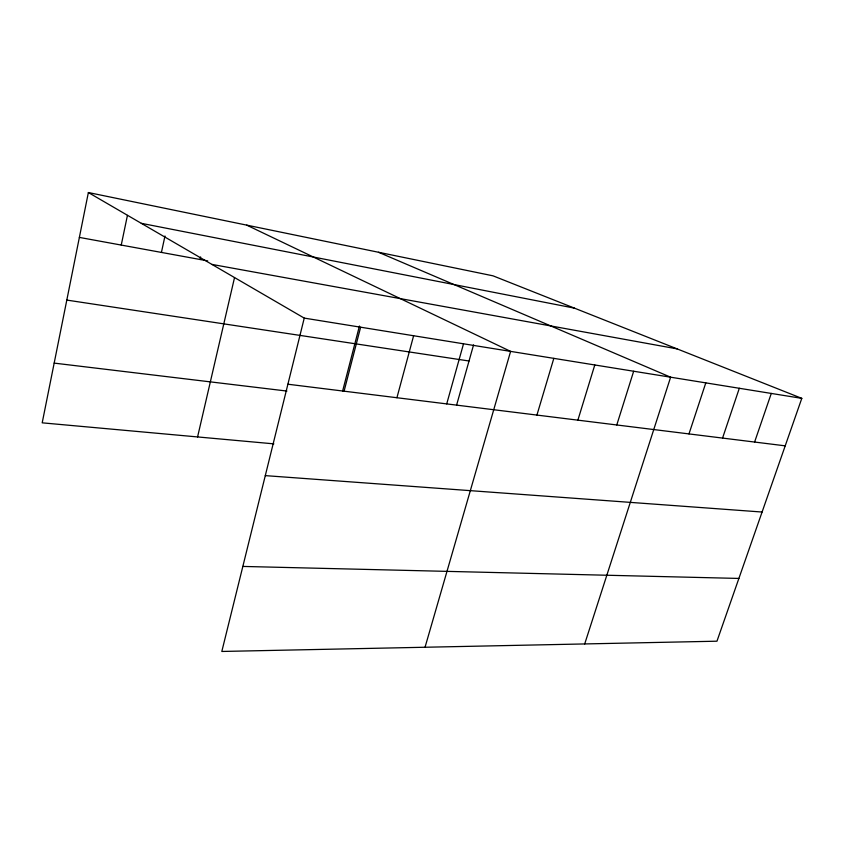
<?xml version="1.0" encoding="UTF-8"?>
<svg xmlns="http://www.w3.org/2000/svg" width="844" height="844" viewBox="0 0 844 844"><rect width="100%" height="100%" fill="white"/><g stroke="black" fill="none" stroke-linecap="round" stroke-linejoin="round"><path stroke-width="1.27" d="M88.367 192.537L304.241 318.104L221.814 651.462L716.957 641.197L801.8 398.357L493.012 275.83L88.367 192.537L42.2 422.833L273.867 443.86M121.241 245.066L127.433 215.389M161.426 252.419L164.981 236.003M200.039 259.488L200.608 256.935M197.58 436.928L234.526 277.613M342.59 391.183L359.438 326.016M344.078 391.183L360.631 327.198M396.923 397.724L413.623 335.743M446.719 403.896L463.525 343.793M456.636 404.993L473.558 344.922M425.038 647.253L510.609 351.389L246.701 225.126M536.921 415.079L553.822 358.362M577.876 420.154L594.788 364.967M616.774 424.965L633.665 371.244M584.702 643.94L670.621 377.205L378.492 252.261M688.978 433.921L705.795 382.881M722.559 438.078L739.312 388.282M754.599 442.045L771.279 393.441M242.84 566.429L738.89 578.435M265.29 475.626L762.09 512.034M54.174 363.11L286.928 391.067M287.899 384.22L785.215 445.843M66.803 300.084L469.032 361M304.241 318.104L801.8 398.357M211.95 264.415L677.099 348.878M79.368 237.407L207.708 260.891M141.296 223.322L574.437 308.144"/></g></svg>
